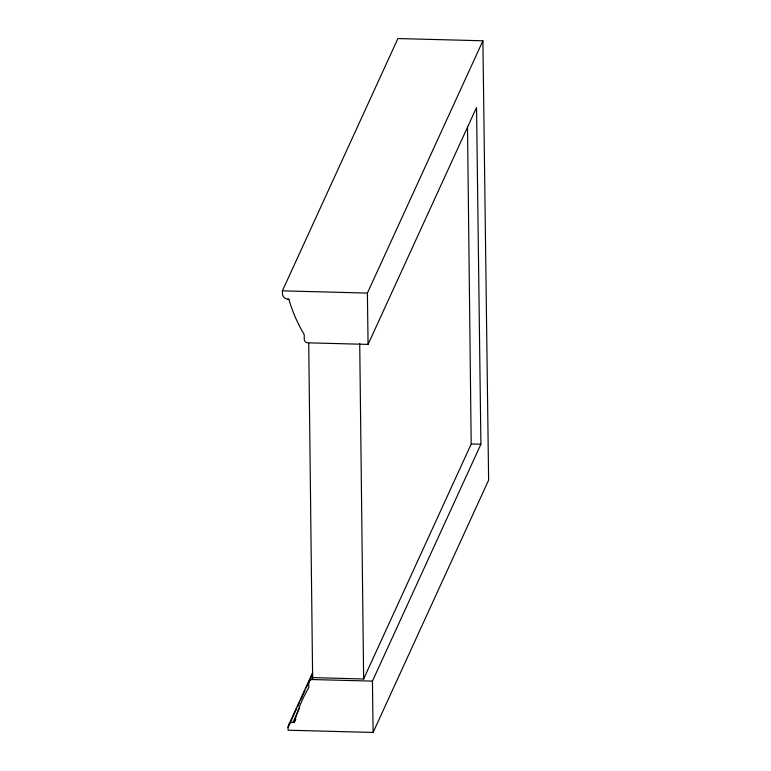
<?xml version="1.0" encoding="UTF-8"?>
<svg xmlns="http://www.w3.org/2000/svg" width="771" height="771" viewBox="0 0 771 771"><rect width="100%" height="100%" fill="white"/><g stroke="black" fill="none" stroke-linecap="round" stroke-linejoin="round"><path stroke-width="1.16" d="M373.106 732.45L372.441 681.121L480.902 444.212L476.536 107.497L368.066 344.406L307.812 342.825A3.537 3.354 24.6 0 1 304.266 339.346L304.198 334.518A151.627 143.869 24.6 0 1 288.865 299.225L287.265 299.148A5.744 5.455 24.6 0 1 282.427 293.597L282.388 290.85L397.894 38.55L482.906 40.786L488.612 480.15L373.106 732.45L288.094 730.214L288.055 727.467L289.559 724.191M368.066 344.406L367.401 293.076L482.906 40.786M288.527 725.222L312.592 672.659M290.561 722.003L296.565 708.877M297.567 706.689L299.572 702.323M300.565 700.135L305.075 690.296M306.077 688.108L308.082 683.732M310.578 678.268L312.082 674.982M288.055 727.467A5.744 5.455 24.6 0 1 292.758 722.167L294.358 722.176A151.627 143.869 24.6 0 1 308.785 687.655L308.718 682.836L312.718 674.105M308.718 682.836A3.537 3.354 24.6 0 1 312.178 679.54L313.18 677.352M293.125 722.138L299.62 707.961M294.358 722.176L295.862 718.9M308.737 343.278L312.621 677.603L363.633 679L471.197 444.048L467.505 126.55M282.388 290.85L367.401 293.076M287.631 299.196L288.865 299.225M471.197 443.951L480.902 444.212M312.178 679.54L372.441 681.121M359.729 343.471L363.633 679"/></g></svg>
